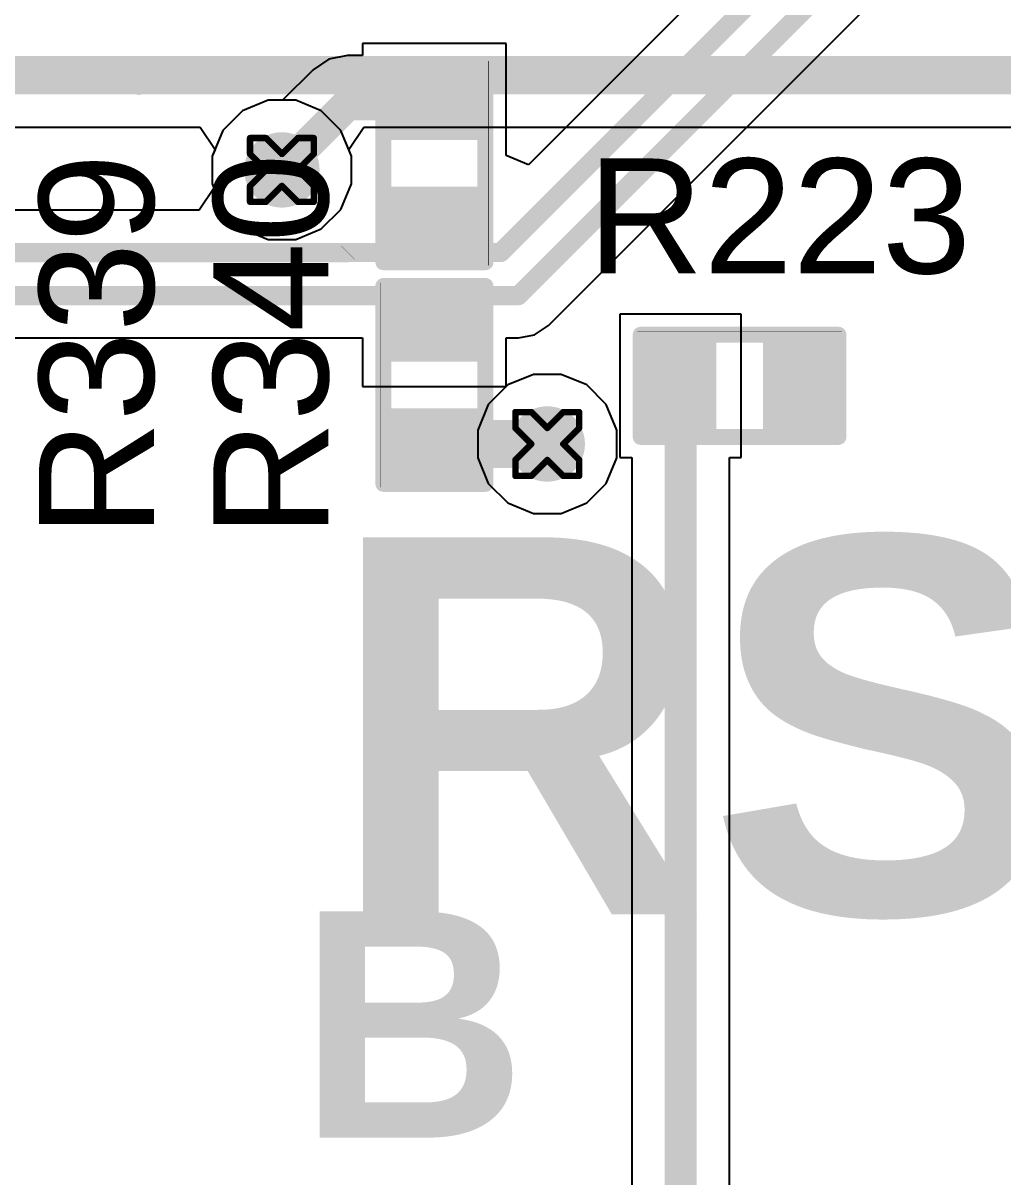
# Model space of a CAD drawing. Header units: inches. Extents: x -11 to 5379, y 0 to 5429.
# Drawn here: x 147.32 to 155.12, y 10.36 to 19.54 of the extents above; entities that cross this region are included whole.
import ezdxf

# ---------------------------------------------------------------- set-up
doc = ezdxf.new("R2010")
doc.units = ezdxf.units.IN
for name, color, linetype in [('Bottom Layer', 5, 'Continuous'), ('Drill Drawing', 1, 'Continuous'), ('GND', 16, 'Continuous'), ('PWR', 76, 'Continuous'), ('Top Layer', 1, 'Continuous'), ('Top Overlay', 2, 'Continuous'), ('Top Paste', 8, 'Continuous'), ('Top Solder', 216, 'Continuous'), ('Via Holes', 16, 'Continuous')]:
    doc.layers.add(name, color=color, linetype=linetype)
doc.styles.add('Arial', font='', dxfattribs={"height": 0.2})
doc.styles.add('Arial_Bold', font='', dxfattribs={"height": 0.2})
doc.styles.get('Arial').set_extended_font_data('Arial')
doc.styles.get('Arial_Bold').set_extended_font_data('Arial', bold=True)

# ---------------------------------------------------------------- blocks, each defined once
blk = doc.blocks.new('R___0402_5')
at = {"layer": 'Top Layer'}
for points in [[(-0.6985, -0.3175), (-0.6985, 0.3174999999999999), (-0.2413000000000001, 0.3175), (-0.2412999999999999, -0.3174999999999999)], [(0.2413000000000001, -0.3175), (0.2412999999999999, 0.3174999999999999), (0.6985, 0.3175), (0.6985, -0.3174999999999999)]]:
    blk.add_hatch(color=1, dxfattribs=at).paths.add_polyline_path(points)
at = {"layer": 'Top Paste'}
for points in [[(-0.6985, -0.3175), (-0.6985, 0.3174999999999999), (-0.2413000000000001, 0.3175), (-0.2412999999999999, -0.3174999999999999)], [(0.2413000000000001, -0.3175), (0.2412999999999999, 0.3174999999999999), (0.6985, 0.3175), (0.6985, -0.3174999999999999)]]:
    blk.add_hatch(color=8, dxfattribs=at).paths.add_polyline_path(points)
at = {"layer": 'Top Solder'}
for points in [[(-0.75350116, -0.3725011600000001), (-0.75350116, 0.3725011599999999), (-0.18629884, 0.3725011600000001), (-0.1862988399999999, -0.3725011599999999)], [(0.18629884, -0.3725011600000001), (0.1862988399999999, 0.3725011599999999), (0.75350116, 0.3725011600000001), (0.75350116, -0.3725011599999999)]]:
    blk.add_hatch(color=216, dxfattribs=at).paths.add_polyline_path(points)
at = {"layer": 'Top Overlay'}
for points in [[(0.7874, 0.4064, 0.127, 0.127, 0), (-0.7874, 0.4064, 0.127, 0.127, 0)], [(-0.7874, -0.4064, 0.127, 0.127, 0), (-0.7874, 0.4064, 0.127, 0.127, 0)], [(0.7874, -0.4064, 0.127, 0.127, 0), (0.7874, 0.4064, 0.127, 0.127, 0)], [(0.7874, -0.4064, 0.127, 0.127, 0), (-0.7874, -0.4064, 0.127, 0.127, 0)], [(0.8128, -0.4318, 0.0032258, 0.0032258, 0), (-0.8128, -0.4318, 0.0032258, 0.0032258, 0)]]:
    blk.add_lwpolyline(points, format="xyseb", dxfattribs=at)
for points in [[(-0.8191499999999999, 0.4064, 0.0635, 0.0635, 1), (-0.7556499999999999, 0.4064, 0.0635, 0.0635, 1)], [(-0.8191499999999999, 0.4064, 0.0635, 0.0635, 1), (-0.7556499999999999, 0.4064, 0.0635, 0.0635, 1)], [(0.7556499999999999, 0.4064, 0.0635, 0.0635, 1), (0.8191499999999999, 0.4064, 0.0635, 0.0635, 1)], [(0.7556499999999999, 0.4064, 0.0635, 0.0635, 1), (0.8191499999999999, 0.4064, 0.0635, 0.0635, 1)], [(-0.8191499999999999, -0.4064, 0.0635, 0.0635, 1), (-0.7556499999999999, -0.4064, 0.0635, 0.0635, 1)], [(-0.8191499999999999, -0.4064, 0.0635, 0.0635, 1), (-0.7556499999999999, -0.4064, 0.0635, 0.0635, 1)], [(0.7556499999999999, -0.4064, 0.0635, 0.0635, 1), (0.8191499999999999, -0.4064, 0.0635, 0.0635, 1)], [(0.7556499999999999, -0.4064, 0.0635, 0.0635, 1), (0.8191499999999999, -0.4064, 0.0635, 0.0635, 1)], [(-0.81360518, -0.4318, 0.0016129, 0.0016129, 1), (-0.8119948199999999, -0.4318, 0.0016129, 0.0016129, 1)], [(0.8119948199999999, -0.4318, 0.0016129, 0.0016129, 1), (0.81360518, -0.4318, 0.0016129, 0.0016129, 1)]]:
    blk.add_lwpolyline(points, format="xyseb", close=True, dxfattribs=at)
blk = doc.blocks.new('R___0402_6')
at = {"layer": 'Top Layer'}
for points in [[(-0.6985, -0.3175), (-0.6985, 0.3175), (-0.2412999999999999, 0.3175), (-0.2413, -0.3175)], [(0.2412999999999999, -0.3175), (0.2413, 0.3175), (0.6985, 0.3175), (0.6985, -0.3175)]]:
    blk.add_hatch(color=1, dxfattribs=at).paths.add_polyline_path(points)
at = {"layer": 'Top Paste'}
for points in [[(-0.6985, -0.3175), (-0.6985, 0.3175), (-0.2412999999999999, 0.3175), (-0.2413, -0.3175)], [(0.2412999999999999, -0.3175), (0.2413, 0.3175), (0.6985, 0.3175), (0.6985, -0.3175)]]:
    blk.add_hatch(color=8, dxfattribs=at).paths.add_polyline_path(points)
at = {"layer": 'Top Solder'}
for points in [[(-0.75350116, -0.37250116), (-0.75350116, 0.37250116), (-0.1862988399999999, 0.37250116), (-0.18629884, -0.37250116)], [(0.1862988399999999, -0.37250116), (0.18629884, 0.37250116), (0.75350116, 0.37250116), (0.75350116, -0.37250116)]]:
    blk.add_hatch(color=216, dxfattribs=at).paths.add_polyline_path(points)
at = {"layer": 'Top Overlay'}
for points in [[(-0.7874, 0.4064, 0.127, 0.127, 0), (0.7874, 0.4064, 0.127, 0.127, 0)], [(-0.7874, 0.4064, 0.127, 0.127, 0), (-0.7874, -0.4064, 0.127, 0.127, 0)], [(0.7874, 0.4064, 0.127, 0.127, 0), (0.7874, -0.4064, 0.127, 0.127, 0)], [(-0.7874, -0.4064, 0.127, 0.127, 0), (0.7874, -0.4064, 0.127, 0.127, 0)], [(-0.8128, -0.4318, 0.0032258, 0.0032258, 0), (0.8128, -0.4318, 0.0032258, 0.0032258, 0)]]:
    blk.add_lwpolyline(points, format="xyseb", dxfattribs=at)
for points in [[(-0.8191499999999999, 0.4064, 0.0635, 0.0635, 1), (-0.7556499999999999, 0.4064, 0.0635, 0.0635, 1)], [(-0.8191499999999999, 0.4064, 0.0635, 0.0635, 1), (-0.7556499999999999, 0.4064, 0.0635, 0.0635, 1)], [(0.7556499999999999, 0.4064, 0.0635, 0.0635, 1), (0.8191499999999999, 0.4064, 0.0635, 0.0635, 1)], [(0.7556499999999999, 0.4064, 0.0635, 0.0635, 1), (0.8191499999999999, 0.4064, 0.0635, 0.0635, 1)], [(-0.8191499999999999, -0.4064, 0.0635, 0.0635, 1), (-0.7556499999999999, -0.4064, 0.0635, 0.0635, 1)], [(-0.8191499999999999, -0.4064, 0.0635, 0.0635, 1), (-0.7556499999999999, -0.4064, 0.0635, 0.0635, 1)], [(0.7556499999999999, -0.4064, 0.0635, 0.0635, 1), (0.8191499999999999, -0.4064, 0.0635, 0.0635, 1)], [(0.7556499999999999, -0.4064, 0.0635, 0.0635, 1), (0.8191499999999999, -0.4064, 0.0635, 0.0635, 1)], [(-0.81360518, -0.4318, 0.0016129, 0.0016129, 1), (-0.8119948199999999, -0.4318, 0.0016129, 0.0016129, 1)], [(0.8119948199999999, -0.4318, 0.0016129, 0.0016129, 1), (0.81360518, -0.4318, 0.0016129, 0.0016129, 1)]]:
    blk.add_lwpolyline(points, format="xyseb", close=True, dxfattribs=at)
blk = doc.blocks.new('R___0402_279')
at = {"layer": 'Top Layer'}
for points in [[(-0.6985, -0.3175), (-0.6985, 0.3175), (-0.2412999999999999, 0.3175), (-0.2413, -0.3175)], [(0.2412999999999999, -0.3175), (0.2413, 0.3175), (0.6985, 0.3175), (0.6985, -0.3175)]]:
    blk.add_hatch(color=1, dxfattribs=at).paths.add_polyline_path(points)
at = {"layer": 'Top Paste'}
for points in [[(-0.6985, -0.3175), (-0.6985, 0.3175), (-0.2412999999999999, 0.3175), (-0.2413, -0.3175)], [(0.2412999999999999, -0.3175), (0.2413, 0.3175), (0.6985, 0.3175), (0.6985, -0.3175)]]:
    blk.add_hatch(color=8, dxfattribs=at).paths.add_polyline_path(points)
at = {"layer": 'Top Solder'}
for points in [[(-0.75350116, -0.37250116), (-0.75350116, 0.37250116), (-0.1862988399999999, 0.37250116), (-0.18629884, -0.37250116)], [(0.1862988399999999, -0.37250116), (0.18629884, 0.37250116), (0.75350116, 0.37250116), (0.75350116, -0.37250116)]]:
    blk.add_hatch(color=216, dxfattribs=at).paths.add_polyline_path(points)
at = {"layer": 'Top Overlay'}
for points in [[(-0.7874, 0.4064, 0.127, 0.127, 0), (-0.7874, -0.4064, 0.127, 0.127, 0)], [(0.7874, 0.4064, 0.127, 0.127, 0), (-0.7874, 0.4064, 0.127, 0.127, 0)], [(0.7874, 0.4064, 0.127, 0.127, 0), (0.7874, -0.4064, 0.127, 0.127, 0)], [(0.7874, -0.4064, 0.127, 0.127, 0), (-0.7874, -0.4064, 0.127, 0.127, 0)], [(0.8128, -0.4318, 0.0032258, 0.0032258, 0), (-0.8128, -0.4318, 0.0032258, 0.0032258, 0)]]:
    blk.add_lwpolyline(points, format="xyseb", dxfattribs=at)
for points in [[(-0.8191499999999999, 0.4064, 0.0635, 0.0635, 1), (-0.7556499999999999, 0.4064, 0.0635, 0.0635, 1)], [(-0.8191499999999999, 0.4064, 0.0635, 0.0635, 1), (-0.7556499999999999, 0.4064, 0.0635, 0.0635, 1)], [(0.7556499999999999, 0.4064, 0.0635, 0.0635, 1), (0.8191499999999999, 0.4064, 0.0635, 0.0635, 1)], [(0.7556499999999999, 0.4064, 0.0635, 0.0635, 1), (0.8191499999999999, 0.4064, 0.0635, 0.0635, 1)], [(-0.8191499999999999, -0.4064, 0.0635, 0.0635, 1), (-0.7556499999999999, -0.4064, 0.0635, 0.0635, 1)], [(-0.8191499999999999, -0.4064, 0.0635, 0.0635, 1), (-0.7556499999999999, -0.4064, 0.0635, 0.0635, 1)], [(0.7556499999999999, -0.4064, 0.0635, 0.0635, 1), (0.8191499999999999, -0.4064, 0.0635, 0.0635, 1)], [(0.7556499999999999, -0.4064, 0.0635, 0.0635, 1), (0.8191499999999999, -0.4064, 0.0635, 0.0635, 1)], [(-0.81360518, -0.4318, 0.0016129, 0.0016129, 1), (-0.8119948199999999, -0.4318, 0.0016129, 0.0016129, 1)], [(0.8119948199999999, -0.4318, 0.0016129, 0.0016129, 1), (0.81360518, -0.4318, 0.0016129, 0.0016129, 1)]]:
    blk.add_lwpolyline(points, format="xyseb", close=True, dxfattribs=at)

msp = doc.modelspace()

# ---------------------------------------------------------------- hatches: boundary and pattern name
at = {"layer": 'Bottom Layer'}
h = msp.add_hatch(color=5, dxfattribs=at)
edge = h.paths.add_edge_path()
edge.add_arc((149.38231744, 18.37476894), 0.2999994, 0, 360)
h = msp.add_hatch(color=5, dxfattribs=at)
edge = h.paths.add_edge_path()
edge.add_arc((151.49517326, 16.19348298), 0.2999994, 0, 360)
at = {"layer": 'GND'}
h = msp.add_hatch(color=16, dxfattribs=at)
edge = h.paths.add_edge_path()
edge.add_arc((149.38231744, 18.37476894), 0.2999994, 0, 360)
h = msp.add_hatch(color=16, dxfattribs=at)
edge = h.paths.add_edge_path()
edge.add_arc((151.49517326, 16.19348298), 0.2999994, 0, 360)
at = {"layer": 'PWR'}
h = msp.add_hatch(color=76, dxfattribs=at)
edge = h.paths.add_edge_path()
edge.add_arc((149.38231744, 18.37476894), 0.2999994, 0, 360)
h = msp.add_hatch(color=76, dxfattribs=at)
edge = h.paths.add_edge_path()
edge.add_arc((151.49517326, 16.19348298), 0.2999994, 0, 360)
at = {"layer": 'Top Layer'}
h = msp.add_hatch(color=1, dxfattribs=at)
edge = h.paths.add_edge_path()
edge.add_arc((149.38231744, 18.37476894), 0.2999994, 0, 360)
h = msp.add_hatch(color=1, dxfattribs=at)
edge = h.paths.add_edge_path()
edge.add_arc((151.49517326, 16.19348298), 0.2999994, 0, 360)
at = {"layer": 'Via Holes'}
h = msp.add_hatch(color=7, dxfattribs=at)
edge = h.paths.add_edge_path()
edge.add_arc((149.38231744, 18.37476894), 0.1499997, 0, 360)
h = msp.add_hatch(color=7, dxfattribs=at)
edge = h.paths.add_edge_path()
edge.add_arc((151.49517326, 16.19348298), 0.1499997, 0, 360)

# ---------------------------------------------------------------- linework, layer by layer
at = {"layer": 'Bottom Layer'}
for p, q in [((142.46810724, 18.71501972), (148.73115796, 18.71501972)), ((148.73115796, 18.71501972), (148.84996138, 18.53721718)), ((149.9146735, 18.53721718), (150.03347692, 18.71501972)), ((150.03347692, 18.71501972), (168.53963752, 18.71501972)), ((148.84996138, 18.53721718), (148.82831804, 18.48496684)), ((148.82831804, 18.48496684), (148.82831804, 18.26457104)), ((149.93631684, 18.48496684), (149.9146735, 18.53721718)), ((149.93631684, 18.26457104), (149.93631684, 18.48496684)), ((148.82831804, 18.26457104), (148.91265874, 18.06095448)), ((149.85197614, 18.06095448), (149.93631684, 18.26457104)), ((148.91265874, 18.06095448), (149.06850298, 17.90511024)), ((149.6961319, 17.90511024), (149.85197614, 18.06095448)), ((149.06850298, 17.90511024), (149.27211954, 17.82076954)), ((149.27211954, 17.82076954), (149.49251534, 17.82076954)), ((149.49251534, 17.82076954), (149.6961319, 17.90511024))]:
    msp.add_line(p, q, dxfattribs=at)
msp.add_lwpolyline([(142.46810724, 19.12938262, 0.3048, 0.3048, 0), (175.82405018, 19.12938262, 0.3048, 0.3048, 0)], format="xyseb", dxfattribs=at)
at = {"layer": 'Drill Drawing'}
for points in [[(149.12831744, 18.50176894, 0.0508, 0.0508, 0), (149.12831744, 18.62876894, 0.0508, 0.0508, 0)], [(149.12831744, 18.62876894, 0.0508, 0.0508, 0), (149.25531744, 18.62876894, 0.0508, 0.0508, 0)], [(149.25531744, 18.62876894, 0.0508, 0.0508, 0), (149.38231744, 18.50176894, 0.0508, 0.0508, 0)], [(149.38231744, 18.50176894, 0.0508, 0.0508, 0), (149.50931744, 18.62876894, 0.0508, 0.0508, 0)], [(149.50931744, 18.62876894, 0.0508, 0.0508, 0), (149.63631744, 18.62876894, 0.0508, 0.0508, 0)], [(149.63631744, 18.50176894, 0.0508, 0.0508, 0), (149.63631744, 18.62876894, 0.0508, 0.0508, 0)], [(149.12831744, 18.50176894, 0.0508, 0.0508, 0), (149.25531744, 18.37476894, 0.0508, 0.0508, 0)], [(149.50931744, 18.37476894, 0.0508, 0.0508, 0), (149.63631744, 18.50176894, 0.0508, 0.0508, 0)], [(149.12831744, 18.24776894, 0.0508, 0.0508, 0), (149.25531744, 18.37476894, 0.0508, 0.0508, 0)], [(149.50931744, 18.37476894, 0.0508, 0.0508, 0), (149.63631744, 18.24776894, 0.0508, 0.0508, 0)], [(149.12831744, 18.12076894, 0.0508, 0.0508, 0), (149.12831744, 18.24776894, 0.0508, 0.0508, 0)], [(149.25531744, 18.12076894, 0.0508, 0.0508, 0), (149.38231744, 18.24776894, 0.0508, 0.0508, 0)], [(149.38231744, 18.24776894, 0.0508, 0.0508, 0), (149.50931744, 18.12076894, 0.0508, 0.0508, 0)], [(149.63631744, 18.12076894, 0.0508, 0.0508, 0), (149.63631744, 18.24776894, 0.0508, 0.0508, 0)], [(149.12831744, 18.12076894, 0.0508, 0.0508, 0), (149.25531744, 18.12076894, 0.0508, 0.0508, 0)], [(149.50931744, 18.12076894, 0.0508, 0.0508, 0), (149.63631744, 18.12076894, 0.0508, 0.0508, 0)], [(151.24117326, 16.32048298, 0.0508, 0.0508, 0), (151.24117326, 16.44748298, 0.0508, 0.0508, 0)], [(151.24117326, 16.44748298, 0.0508, 0.0508, 0), (151.36817326, 16.44748298, 0.0508, 0.0508, 0)], [(151.36817326, 16.44748298, 0.0508, 0.0508, 0), (151.49517326, 16.32048298, 0.0508, 0.0508, 0)], [(151.49517326, 16.32048298, 0.0508, 0.0508, 0), (151.62217326, 16.44748298, 0.0508, 0.0508, 0)], [(151.62217326, 16.44748298, 0.0508, 0.0508, 0), (151.74917326, 16.44748298, 0.0508, 0.0508, 0)], [(151.74917326, 16.32048298, 0.0508, 0.0508, 0), (151.74917326, 16.44748298, 0.0508, 0.0508, 0)], [(151.24117326, 16.32048298, 0.0508, 0.0508, 0), (151.36817326, 16.19348298, 0.0508, 0.0508, 0)], [(151.62217326, 16.19348298, 0.0508, 0.0508, 0), (151.74917326, 16.32048298, 0.0508, 0.0508, 0)], [(151.24117326, 16.06648298, 0.0508, 0.0508, 0), (151.36817326, 16.19348298, 0.0508, 0.0508, 0)], [(151.62217326, 16.19348298, 0.0508, 0.0508, 0), (151.74917326, 16.06648298, 0.0508, 0.0508, 0)], [(151.24117326, 15.93948298, 0.0508, 0.0508, 0), (151.24117326, 16.06648298, 0.0508, 0.0508, 0)], [(151.36817326, 15.93948298, 0.0508, 0.0508, 0), (151.49517326, 16.06648298, 0.0508, 0.0508, 0)], [(151.49517326, 16.06648298, 0.0508, 0.0508, 0), (151.62217326, 15.93948298, 0.0508, 0.0508, 0)], [(151.74917326, 15.93948298, 0.0508, 0.0508, 0), (151.74917326, 16.06648298, 0.0508, 0.0508, 0)], [(151.24117326, 15.93948298, 0.0508, 0.0508, 0), (151.36817326, 15.93948298, 0.0508, 0.0508, 0)], [(151.62217326, 15.93948298, 0.0508, 0.0508, 0), (151.74917326, 15.93948298, 0.0508, 0.0508, 0)]]:
    msp.add_lwpolyline(points, format="xyseb", dxfattribs=at)
for points in [[(149.11561744, 18.62876894, 0.0254, 0.0254, 1), (149.14101744, 18.62876894, 0.0254, 0.0254, 1)], [(149.11561744, 18.62876894, 0.0254, 0.0254, 1), (149.14101744, 18.62876894, 0.0254, 0.0254, 1)], [(149.24261744, 18.62876894, 0.0254, 0.0254, 1), (149.26801744, 18.62876894, 0.0254, 0.0254, 1)], [(149.24261744, 18.62876894, 0.0254, 0.0254, 1), (149.26801744, 18.62876894, 0.0254, 0.0254, 1)], [(149.49661744, 18.62876894, 0.0254, 0.0254, 1), (149.52201744, 18.62876894, 0.0254, 0.0254, 1)], [(149.49661744, 18.62876894, 0.0254, 0.0254, 1), (149.52201744, 18.62876894, 0.0254, 0.0254, 1)], [(149.62361744, 18.62876894, 0.0254, 0.0254, 1), (149.64901744, 18.62876894, 0.0254, 0.0254, 1)], [(149.62361744, 18.62876894, 0.0254, 0.0254, 1), (149.64901744, 18.62876894, 0.0254, 0.0254, 1)], [(149.11561744, 18.50176894, 0.0254, 0.0254, 1), (149.14101744, 18.50176894, 0.0254, 0.0254, 1)], [(149.11561744, 18.50176894, 0.0254, 0.0254, 1), (149.14101744, 18.50176894, 0.0254, 0.0254, 1)], [(149.36961744, 18.50176894, 0.0254, 0.0254, 1), (149.39501744, 18.50176894, 0.0254, 0.0254, 1)], [(149.36961744, 18.50176894, 0.0254, 0.0254, 1), (149.39501744, 18.50176894, 0.0254, 0.0254, 1)], [(149.62361744, 18.50176894, 0.0254, 0.0254, 1), (149.64901744, 18.50176894, 0.0254, 0.0254, 1)], [(149.62361744, 18.50176894, 0.0254, 0.0254, 1), (149.64901744, 18.50176894, 0.0254, 0.0254, 1)], [(149.24261744, 18.37476894, 0.0254, 0.0254, 1), (149.26801744, 18.37476894, 0.0254, 0.0254, 1)], [(149.24261744, 18.37476894, 0.0254, 0.0254, 1), (149.26801744, 18.37476894, 0.0254, 0.0254, 1)], [(149.49661744, 18.37476894, 0.0254, 0.0254, 1), (149.52201744, 18.37476894, 0.0254, 0.0254, 1)], [(149.49661744, 18.37476894, 0.0254, 0.0254, 1), (149.52201744, 18.37476894, 0.0254, 0.0254, 1)], [(149.11561744, 18.24776894, 0.0254, 0.0254, 1), (149.14101744, 18.24776894, 0.0254, 0.0254, 1)], [(149.11561744, 18.24776894, 0.0254, 0.0254, 1), (149.14101744, 18.24776894, 0.0254, 0.0254, 1)], [(149.36961744, 18.24776894, 0.0254, 0.0254, 1), (149.39501744, 18.24776894, 0.0254, 0.0254, 1)], [(149.36961744, 18.24776894, 0.0254, 0.0254, 1), (149.39501744, 18.24776894, 0.0254, 0.0254, 1)], [(149.62361744, 18.24776894, 0.0254, 0.0254, 1), (149.64901744, 18.24776894, 0.0254, 0.0254, 1)], [(149.62361744, 18.24776894, 0.0254, 0.0254, 1), (149.64901744, 18.24776894, 0.0254, 0.0254, 1)], [(149.11561744, 18.12076894, 0.0254, 0.0254, 1), (149.14101744, 18.12076894, 0.0254, 0.0254, 1)], [(149.11561744, 18.12076894, 0.0254, 0.0254, 1), (149.14101744, 18.12076894, 0.0254, 0.0254, 1)], [(149.24261744, 18.12076894, 0.0254, 0.0254, 1), (149.26801744, 18.12076894, 0.0254, 0.0254, 1)], [(149.24261744, 18.12076894, 0.0254, 0.0254, 1), (149.26801744, 18.12076894, 0.0254, 0.0254, 1)], [(149.49661744, 18.12076894, 0.0254, 0.0254, 1), (149.52201744, 18.12076894, 0.0254, 0.0254, 1)], [(149.49661744, 18.12076894, 0.0254, 0.0254, 1), (149.52201744, 18.12076894, 0.0254, 0.0254, 1)], [(149.62361744, 18.12076894, 0.0254, 0.0254, 1), (149.64901744, 18.12076894, 0.0254, 0.0254, 1)], [(149.62361744, 18.12076894, 0.0254, 0.0254, 1), (149.64901744, 18.12076894, 0.0254, 0.0254, 1)], [(151.22847326, 16.44748298, 0.0254, 0.0254, 1), (151.25387326, 16.44748298, 0.0254, 0.0254, 1)], [(151.22847326, 16.44748298, 0.0254, 0.0254, 1), (151.25387326, 16.44748298, 0.0254, 0.0254, 1)], [(151.35547326, 16.44748298, 0.0254, 0.0254, 1), (151.38087326, 16.44748298, 0.0254, 0.0254, 1)], [(151.35547326, 16.44748298, 0.0254, 0.0254, 1), (151.38087326, 16.44748298, 0.0254, 0.0254, 1)], [(151.60947326, 16.44748298, 0.0254, 0.0254, 1), (151.63487326, 16.44748298, 0.0254, 0.0254, 1)], [(151.60947326, 16.44748298, 0.0254, 0.0254, 1), (151.63487326, 16.44748298, 0.0254, 0.0254, 1)], [(151.73647326, 16.44748298, 0.0254, 0.0254, 1), (151.76187326, 16.44748298, 0.0254, 0.0254, 1)], [(151.73647326, 16.44748298, 0.0254, 0.0254, 1), (151.76187326, 16.44748298, 0.0254, 0.0254, 1)], [(151.22847326, 16.32048298, 0.0254, 0.0254, 1), (151.25387326, 16.32048298, 0.0254, 0.0254, 1)], [(151.22847326, 16.32048298, 0.0254, 0.0254, 1), (151.25387326, 16.32048298, 0.0254, 0.0254, 1)], [(151.48247326, 16.32048298, 0.0254, 0.0254, 1), (151.50787326, 16.32048298, 0.0254, 0.0254, 1)], [(151.48247326, 16.32048298, 0.0254, 0.0254, 1), (151.50787326, 16.32048298, 0.0254, 0.0254, 1)], [(151.73647326, 16.32048298, 0.0254, 0.0254, 1), (151.76187326, 16.32048298, 0.0254, 0.0254, 1)], [(151.73647326, 16.32048298, 0.0254, 0.0254, 1), (151.76187326, 16.32048298, 0.0254, 0.0254, 1)], [(151.35547326, 16.19348298, 0.0254, 0.0254, 1), (151.38087326, 16.19348298, 0.0254, 0.0254, 1)], [(151.35547326, 16.19348298, 0.0254, 0.0254, 1), (151.38087326, 16.19348298, 0.0254, 0.0254, 1)], [(151.60947326, 16.19348298, 0.0254, 0.0254, 1), (151.63487326, 16.19348298, 0.0254, 0.0254, 1)], [(151.60947326, 16.19348298, 0.0254, 0.0254, 1), (151.63487326, 16.19348298, 0.0254, 0.0254, 1)], [(151.22847326, 16.06648298, 0.0254, 0.0254, 1), (151.25387326, 16.06648298, 0.0254, 0.0254, 1)], [(151.22847326, 16.06648298, 0.0254, 0.0254, 1), (151.25387326, 16.06648298, 0.0254, 0.0254, 1)], [(151.48247326, 16.06648298, 0.0254, 0.0254, 1), (151.50787326, 16.06648298, 0.0254, 0.0254, 1)], [(151.48247326, 16.06648298, 0.0254, 0.0254, 1), (151.50787326, 16.06648298, 0.0254, 0.0254, 1)], [(151.73647326, 16.06648298, 0.0254, 0.0254, 1), (151.76187326, 16.06648298, 0.0254, 0.0254, 1)], [(151.73647326, 16.06648298, 0.0254, 0.0254, 1), (151.76187326, 16.06648298, 0.0254, 0.0254, 1)], [(151.22847326, 15.93948298, 0.0254, 0.0254, 1), (151.25387326, 15.93948298, 0.0254, 0.0254, 1)], [(151.22847326, 15.93948298, 0.0254, 0.0254, 1), (151.25387326, 15.93948298, 0.0254, 0.0254, 1)], [(151.35547326, 15.93948298, 0.0254, 0.0254, 1), (151.38087326, 15.93948298, 0.0254, 0.0254, 1)], [(151.35547326, 15.93948298, 0.0254, 0.0254, 1), (151.38087326, 15.93948298, 0.0254, 0.0254, 1)], [(151.60947326, 15.93948298, 0.0254, 0.0254, 1), (151.63487326, 15.93948298, 0.0254, 0.0254, 1)], [(151.60947326, 15.93948298, 0.0254, 0.0254, 1), (151.63487326, 15.93948298, 0.0254, 0.0254, 1)], [(151.73647326, 15.93948298, 0.0254, 0.0254, 1), (151.76187326, 15.93948298, 0.0254, 0.0254, 1)], [(151.73647326, 15.93948298, 0.0254, 0.0254, 1), (151.76187326, 15.93948298, 0.0254, 0.0254, 1)]]:
    msp.add_lwpolyline(points, format="xyseb", close=True, dxfattribs=at)
at = {"layer": 'GND'}
for p, q in [((149.27211954, 18.92876834), (149.06850298, 18.84442764)), ((149.49251534, 18.92876834), (149.27211954, 18.92876834)), ((149.6961319, 18.84442764), (149.49251534, 18.92876834)), ((149.06850298, 18.84442764), (148.91265874, 18.6885834)), ((149.85197614, 18.6885834), (149.6961319, 18.84442764)), ((148.91265874, 18.6885834), (148.82831804, 18.48496684)), ((149.93631684, 18.48496684), (149.85197614, 18.6885834)), ((148.82831804, 18.48496684), (148.82831804, 18.26457104)), ((149.93631684, 18.26457104), (149.93631684, 18.48496684)), ((148.82831804, 18.26457104), (148.91265874, 18.06095448)), ((149.85197614, 18.06095448), (149.93631684, 18.26457104)), ((148.91265874, 18.06095448), (149.06850298, 17.90511024)), ((149.6961319, 17.90511024), (149.85197614, 18.06095448)), ((149.06850298, 17.90511024), (149.27211954, 17.82076954)), ((149.27211954, 17.82076954), (149.49251534, 17.82076954)), ((149.49251534, 17.82076954), (149.6961319, 17.90511024))]:
    msp.add_line(p, q, dxfattribs=at)
at = {"layer": 'PWR'}
for p, q in [((151.38497536, 16.74748238), (151.1813588, 16.66314168)), ((151.60537116, 16.74748238), (151.38497536, 16.74748238)), ((151.80898772, 16.66314168), (151.60537116, 16.74748238)), ((151.1813588, 16.66314168), (151.02551456, 16.50729744)), ((151.96483196, 16.50729744), (151.80898772, 16.66314168)), ((151.02551456, 16.50729744), (150.94117386, 16.30368088)), ((152.04917266, 16.30368088), (151.96483196, 16.50729744)), ((150.94117386, 16.30368088), (150.94117386, 16.08328508)), ((152.04917266, 16.08328508), (152.04917266, 16.30368088)), ((150.94117386, 16.08328508), (151.02551456, 15.87966852)), ((151.96483196, 15.87966852), (152.04917266, 16.08328508)), ((151.02551456, 15.87966852), (151.1813588, 15.72382428)), ((151.80898772, 15.72382428), (151.96483196, 15.87966852)), ((151.1813588, 15.72382428), (151.38497536, 15.63948358)), ((151.60537116, 15.63948358), (151.80898772, 15.72382428)), ((151.38497536, 15.63948358), (151.60537116, 15.63948358))]:
    msp.add_line(p, q, dxfattribs=at)
at = {"layer": 'Top Layer'}
for p, q in [((154.18094894, 21.25041216), (151.3459, 18.41536322)), ((151.50374322, 17.13602872), (155.21199082, 20.84427632)), ((151.1681, 19.3802), (150.0251, 19.3802)), ((150.0251, 19.3802), (150.0251, 19.28606506)), ((151.1681, 18.48901306), (151.1681, 19.3802)), ((149.75649246, 19.25649438), (149.63046528, 19.17228576)), ((149.90515104, 19.28606506), (149.75649246, 19.25649438)), ((150.0251, 19.28606506), (149.90515104, 19.28606506)), ((149.63046528, 19.17228576), (149.38694786, 18.92876834)), ((149.27211954, 18.92876834), (149.06850298, 18.84442764)), ((149.38694786, 18.92876834), (149.27211954, 18.92876834)), ((149.06850298, 18.84442764), (148.91265874, 18.6885834)), ((148.91265874, 18.6885834), (148.82831804, 18.48496684)), ((148.82831804, 18.48496684), (148.82831804, 18.26457104)), ((151.3459, 18.41536322), (151.1681, 18.48901306)), ((148.84216104, 18.23114972), (148.72336016, 18.05334718)), ((148.82831804, 18.26457104), (148.84216104, 18.23114972)), ((148.72336016, 18.05334718), (146.720687, 18.05334718)), ((153.03931546, 17.2277278), (152.07411546, 17.2277278)), ((152.07411546, 17.2277278), (152.07411546, 16.0847278)), ((153.03931546, 16.0847278), (153.03931546, 17.2277278)), ((151.39452068, 17.06304944), (151.50374322, 17.13602872)), ((146.720687, 17.03710842), (150.0251, 17.03710842)), ((150.0251, 17.03710842), (150.0251, 16.65068298)), ((151.1681, 16.65068298), (151.1681, 17.03742084)), ((151.1681, 17.03742084), (151.26568172, 17.03742084)), ((151.26568172, 17.03742084), (151.39452068, 17.06304944)), ((150.0251, 16.65068298), (151.1681, 16.65068298)), ((152.07411546, 16.0847278), (152.1682504, 16.0847278)), ((152.1682504, 16.0847278), (152.1682504, 6.4919225)), ((152.94518052, 6.4919225), (152.94518052, 16.0847278)), ((152.94518052, 16.0847278), (153.03931546, 16.0847278))]:
    msp.add_line(p, q, dxfattribs=at)
for points in [[(151.12365, 17.71699022, 0.1524, 0.1524, 0), (154.63102932, 21.22436954, 0.1524, 0.1524, 0)], [(151.26568172, 17.37409022, 0.1524, 0.1524, 0), (154.97392932, 21.08233782, 0.1524, 0.1524, 0)], [(149.38231998, 18.37476894, 0.254, 0.254, 0), (149.90515104, 18.8976, 0.254, 0.254, 0)], [(149.90515104, 18.8976, 0.254, 0.254, 0), (150.5966, 18.8976, 0.254, 0.254, 0)], [(150.26689022, 17.71699022, 0.1524, 0.1524, 0), (150.5077, 17.9578, 0.1524, 0.1524, 0)], [(150.5077, 17.9578, 0.1524, 0.1524, 0), (150.5966, 17.9578, 0.1524, 0.1524, 0)], [(150.5966, 17.9578, 0.1524, 0.1524, 0), (150.6855, 17.9578, 0.1524, 0.1524, 0)], [(150.6855, 17.9578, 0.1524, 0.1524, 0), (150.92630978, 17.71699022, 0.1524, 0.1524, 0)], [(146.47329354, 17.7166778, 0.1524, 0.1524, 0), (149.90815586, 17.7166778, 0.1524, 0.1524, 0)], [(149.90815586, 17.7166778, 0.1524, 0.1524, 0), (149.90846828, 17.71699022, 0.1524, 0.1524, 0)], [(149.90846828, 17.71699022, 0.1524, 0.1524, 0), (150.26689022, 17.71699022, 0.1524, 0.1524, 0)], [(150.92630978, 17.71699022, 0.1524, 0.1524, 0), (151.12365, 17.71699022, 0.1524, 0.1524, 0)], [(150.05018758, 17.3737778, 0.1524, 0.1524, 0), (150.0505, 17.37409022, 0.1524, 0.1524, 0)], [(150.0505, 17.37409022, 0.1524, 0.1524, 0), (150.26689276, 17.37409022, 0.1524, 0.1524, 0)], [(150.26689276, 17.37409022, 0.1524, 0.1524, 0), (150.5077, 17.13328298, 0.1524, 0.1524, 0)], [(150.6855, 17.13328298, 0.1524, 0.1524, 0), (150.92630724, 17.37409022, 0.1524, 0.1524, 0)], [(150.92630724, 17.37409022, 0.1524, 0.1524, 0), (151.26568172, 17.37409022, 0.1524, 0.1524, 0)], [(146.47329354, 17.3737778, 0.1524, 0.1524, 0), (150.05018758, 17.3737778, 0.1524, 0.1524, 0)], [(150.5077, 17.13328298, 0.1524, 0.1524, 0), (150.5966, 17.13328298, 0.1524, 0.1524, 0)], [(150.5966, 17.13328298, 0.1524, 0.1524, 0), (150.6855, 17.13328298, 0.1524, 0.1524, 0)], [(152.55671546, 5.090721339999999, 0.254, 0.254, 0), (152.55671546, 16.6562278, 0.254, 0.254, 0)], [(150.5966, 16.19348298, 0.3809999999999999, 0.3809999999999999, 0), (151.49517326, 16.19348298, 0.3809999999999999, 0.3809999999999999, 0)]]:
    msp.add_lwpolyline(points, format="xyseb", dxfattribs=at)
for points in [[(149.84165104, 18.8976, 0.127, 0.127, 1), (149.96865104, 18.8976, 0.127, 0.127, 1)], [(149.84165104, 18.8976, 0.127, 0.127, 1), (149.96865104, 18.8976, 0.127, 0.127, 1)], [(150.5331, 18.8976, 0.127, 0.127, 1), (150.6601, 18.8976, 0.127, 0.127, 1)], [(149.31881998, 18.37476894, 0.127, 0.127, 1), (149.44581998, 18.37476894, 0.127, 0.127, 1)], [(150.4696, 17.9578, 0.0762, 0.0762, 1), (150.5458, 17.9578, 0.0762, 0.0762, 1)], [(150.4696, 17.9578, 0.0762, 0.0762, 1), (150.5458, 17.9578, 0.0762, 0.0762, 1)], [(150.5585, 17.9578, 0.0762, 0.0762, 1), (150.6347, 17.9578, 0.0762, 0.0762, 1)], [(150.5585, 17.9578, 0.0762, 0.0762, 1), (150.6347, 17.9578, 0.0762, 0.0762, 1)], [(150.6474, 17.9578, 0.0762, 0.0762, 1), (150.7236, 17.9578, 0.0762, 0.0762, 1)], [(150.6474, 17.9578, 0.0762, 0.0762, 1), (150.7236, 17.9578, 0.0762, 0.0762, 1)], [(149.87005586, 17.7166778, 0.0762, 0.0762, 1), (149.94625586, 17.7166778, 0.0762, 0.0762, 1)], [(149.87005586, 17.7166778, 0.0762, 0.0762, 1), (149.94625586, 17.7166778, 0.0762, 0.0762, 1)], [(149.87036828, 17.71699022, 0.0762, 0.0762, 1), (149.94656828, 17.71699022, 0.0762, 0.0762, 1)], [(149.87036828, 17.71699022, 0.0762, 0.0762, 1), (149.94656828, 17.71699022, 0.0762, 0.0762, 1)], [(150.22879022, 17.71699022, 0.0762, 0.0762, 1), (150.30499022, 17.71699022, 0.0762, 0.0762, 1)], [(150.22879022, 17.71699022, 0.0762, 0.0762, 1), (150.30499022, 17.71699022, 0.0762, 0.0762, 1)], [(150.88820978, 17.71699022, 0.0762, 0.0762, 1), (150.96440978, 17.71699022, 0.0762, 0.0762, 1)], [(150.88820978, 17.71699022, 0.0762, 0.0762, 1), (150.96440978, 17.71699022, 0.0762, 0.0762, 1)], [(151.08555, 17.71699022, 0.0762, 0.0762, 1), (151.16175, 17.71699022, 0.0762, 0.0762, 1)], [(151.08555, 17.71699022, 0.0762, 0.0762, 1), (151.16175, 17.71699022, 0.0762, 0.0762, 1)], [(150.0124, 17.37409022, 0.0762, 0.0762, 1), (150.0886, 17.37409022, 0.0762, 0.0762, 1)], [(150.0124, 17.37409022, 0.0762, 0.0762, 1), (150.0886, 17.37409022, 0.0762, 0.0762, 1)], [(150.22879276, 17.37409022, 0.0762, 0.0762, 1), (150.30499276, 17.37409022, 0.0762, 0.0762, 1)], [(150.22879276, 17.37409022, 0.0762, 0.0762, 1), (150.30499276, 17.37409022, 0.0762, 0.0762, 1)], [(150.88820724, 17.37409022, 0.0762, 0.0762, 1), (150.96440724, 17.37409022, 0.0762, 0.0762, 1)], [(150.88820724, 17.37409022, 0.0762, 0.0762, 1), (150.96440724, 17.37409022, 0.0762, 0.0762, 1)], [(151.22758172, 17.37409022, 0.0762, 0.0762, 1), (151.30378172, 17.37409022, 0.0762, 0.0762, 1)], [(151.22758172, 17.37409022, 0.0762, 0.0762, 1), (151.30378172, 17.37409022, 0.0762, 0.0762, 1)], [(150.01208758, 17.3737778, 0.0762, 0.0762, 1), (150.08828758, 17.3737778, 0.0762, 0.0762, 1)], [(150.01208758, 17.3737778, 0.0762, 0.0762, 1), (150.08828758, 17.3737778, 0.0762, 0.0762, 1)], [(150.4696, 17.13328298, 0.0762, 0.0762, 1), (150.5458, 17.13328298, 0.0762, 0.0762, 1)], [(150.4696, 17.13328298, 0.0762, 0.0762, 1), (150.5458, 17.13328298, 0.0762, 0.0762, 1)], [(150.5585, 17.13328298, 0.0762, 0.0762, 1), (150.6347, 17.13328298, 0.0762, 0.0762, 1)], [(150.5585, 17.13328298, 0.0762, 0.0762, 1), (150.6347, 17.13328298, 0.0762, 0.0762, 1)], [(150.6474, 17.13328298, 0.0762, 0.0762, 1), (150.7236, 17.13328298, 0.0762, 0.0762, 1)], [(150.6474, 17.13328298, 0.0762, 0.0762, 1), (150.7236, 17.13328298, 0.0762, 0.0762, 1)], [(152.49321546, 16.6562278, 0.127, 0.127, 1), (152.62021546, 16.6562278, 0.127, 0.127, 1)], [(150.50135, 16.19348298, 0.1905, 0.1905, 1), (150.69185, 16.19348298, 0.1905, 0.1905, 1)], [(151.39992326, 16.19348298, 0.1905, 0.1905, 1), (151.59042326, 16.19348298, 0.1905, 0.1905, 1)]]:
    msp.add_lwpolyline(points, format="xyseb", close=True, dxfattribs=at)
at = {"layer": 'Top Overlay'}
for points in [[(148.24289376, 19.03540262, 0.127, 0.127, 0), (148.42259114, 19.2151, 0.127, 0.127, 0)], [(148.42259114, 19.2151, 0.127, 0.127, 0), (150.1902, 19.2151, 0.127, 0.127, 0)]]:
    msp.add_lwpolyline(points, format="xyseb", dxfattribs=at)
for points in [[(148.39084114, 19.2151, 0.0635, 0.0635, 1), (148.45434114, 19.2151, 0.0635, 0.0635, 1)], [(148.39084114, 19.2151, 0.0635, 0.0635, 1), (148.45434114, 19.2151, 0.0635, 0.0635, 1)], [(150.15845, 19.2151, 0.0635, 0.0635, 1), (150.22195, 19.2151, 0.0635, 0.0635, 1)], [(148.21114376, 19.03540262, 0.0635, 0.0635, 1), (148.27464376, 19.03540262, 0.0635, 0.0635, 1)]]:
    msp.add_lwpolyline(points, format="xyseb", close=True, dxfattribs=at)

# ---------------------------------------------------------------- block references
for name, p, rotation in [('R___0402_6', (150.5966, 18.4277), 90), ('R___0402_5', (150.5966, 16.66338298), 270), ('R___0402_279', (153.02661546, 16.6562278), 180)]:
    msp.add_blockref(name, p, dxfattribs=dict(rotation=rotation))

# ---------------------------------------------------------------- texts
for s, height, style, p in [('R223', 0.9143999999999999, 'Arial', (151.81634102, 17.55154732)), ('P1    RS485    P2', 2.99999908, 'Arial_Bold', (139.96496518, 12.45062788)), ('  A         B       GND', 1.79999894, 'Arial_Bold', (140.01474664, 10.67245516))]:
    msp.add_text(s, height=height, dxfattribs=dict(at, style=style)).set_placement(p)
at = {"layer": 'Top Overlay', "style": 'Arial'}
for s, p in [('R339', (148.36285288, 15.45236178)), ('R340', (149.75076984, 15.45236178))]:
    msp.add_text(s, height=0.9143999999999999, rotation=90, dxfattribs=at).set_placement(p)

doc.saveas('drawing.dxf')
